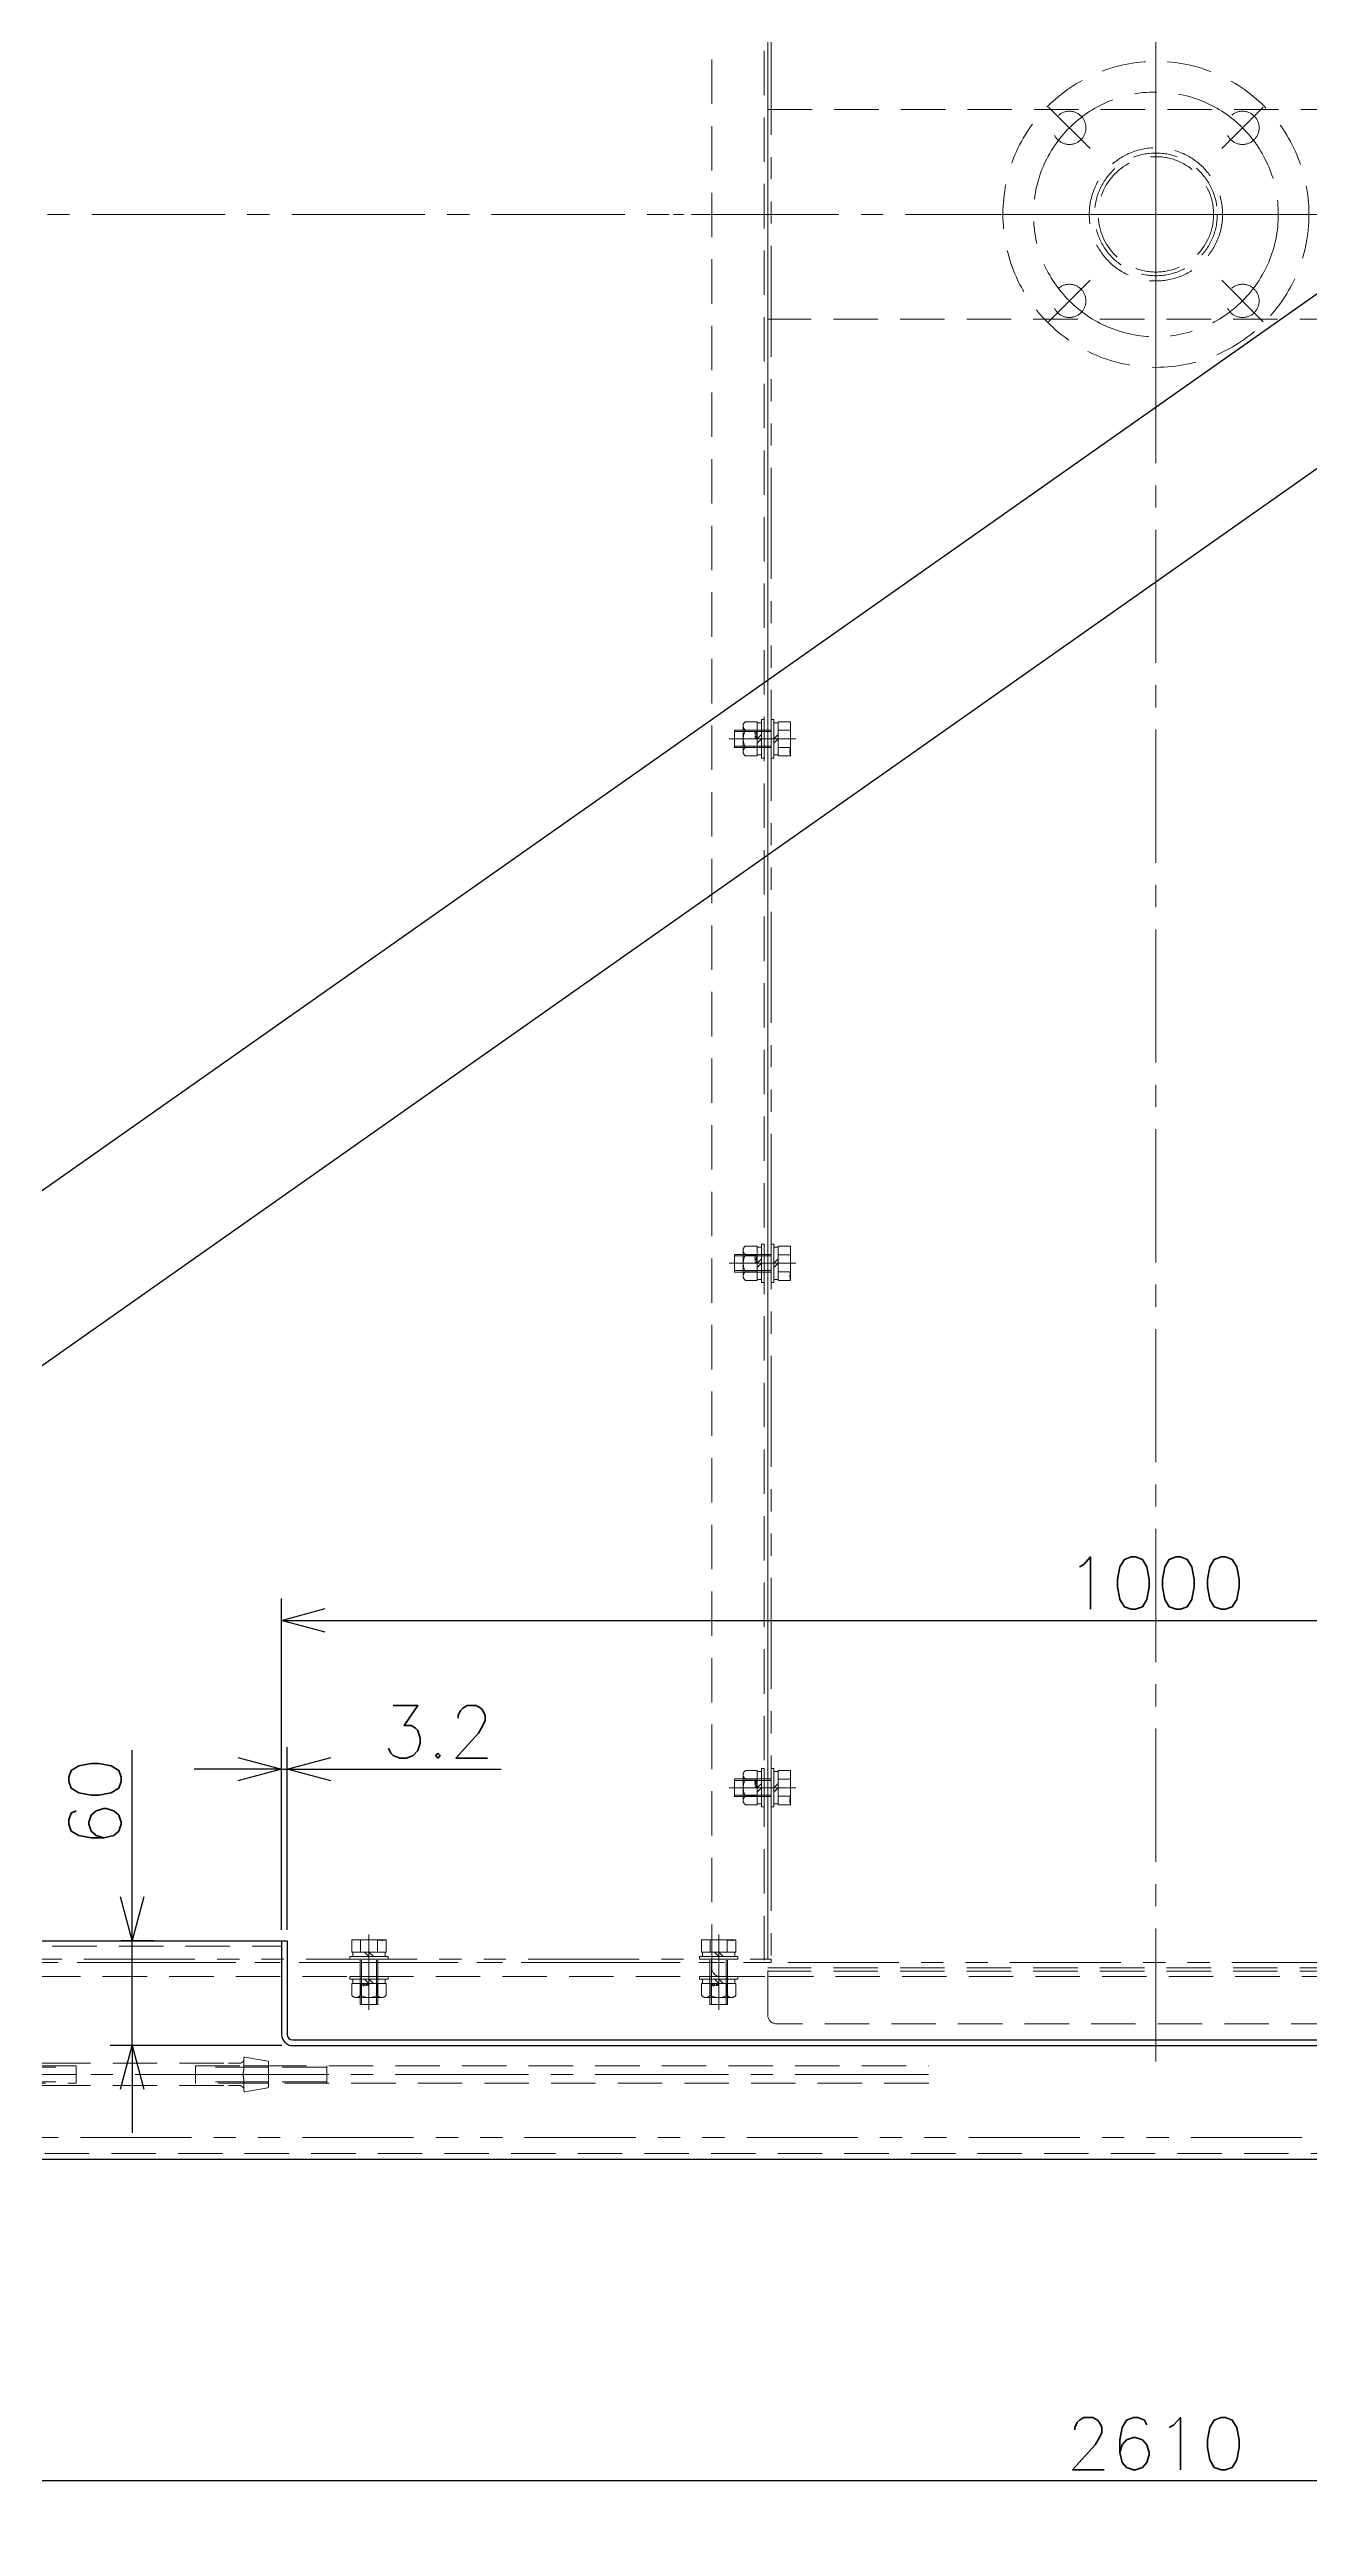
# Model space of a CAD drawing. Header units: millimetres. Extents: x -8731 to 85711, y -14522 to 31379.
# Drawn here: x 55784 to 56504, y 3425 to 4841 of the extents above; entities that cross this region are included whole.
import ezdxf
from ezdxf import colors
from ezdxf.entities.mleader import LeaderData, LeaderLine
from ezdxf.enums import TextEntityAlignment as Align
from ezdxf.math import Vec2, Vec3
from ezdxf.xclip import XClip

# ---------------------------------------------------------------- set-up
doc = ezdxf.new("R2010")
doc.units = ezdxf.units.MM
doc.header["$LTSCALE"] = 4
doc.header["$XCLIPFRAME"] = 0
doc.header["$PDMODE"] = 99
doc.header["$PDSIZE"] = 1
for name, pattern in [('CENTER2', [28.575, 19.05, -3.175, 3.175, -3.175]), ('HIDDEN', [9.525, 6.35, -3.175]), ('PHANTOM2', [31.75, 15.875, -3.175, 3.175, -3.175, 3.175, -3.175])]:
    doc.linetypes.add(name, pattern=pattern)
for name, color, linetype, lineweight in [('04_HIDDEN', 2, 'HIDDEN', 13), ('05_CENTER', 4, 'CENTER2', 13), ('06_PHANTOM', 2, 'PHANTOM2', 13), ('08_DIM', 3, 'Continuous', 13)]:
    doc.layers.add(name, color=color, linetype=linetype, lineweight=lineweight)
doc.layers.add('10_DRAFT', color=8, linetype='Continuous', lineweight=0, plot=False)
doc.styles.add('KSS_TXT', font='txt.shx', dxfattribs={"bigfont": 'extfont2.shx'})
doc.styles.add('KSS_TXT_L', font='txt.shx', dxfattribs={"height": 9, "bigfont": 'extfont2.shx'})
doc.styles.get("Standard").update_dxf_attribs({"font": 'txt.shx', "bigfont": 'extfont2.shx'})
doc.dimstyles.new('KSS_DIM', dxfattribs={"dimscale": 3, "dimtxt": 3, "dimasz": 2.5, "dimexe": 1.25, "dimexo": 0.625, "dimtad": 1, "dimdsep": 46, "dimtxsty": 'KSS_TXT', "dimblk": 'OPEN30', "dimcen": 0, "dimazin": 2, "dimtfac": 0.75, "dimtmove": 0, "dimatfit": 3, "dimldrblk": 'OPEN30', "dimfxl": 1, "dimtolj": 1, "dimarcsym": 0})

# ---------------------------------------------------------------- blocks, each defined once
blk = doc.blocks.new('A$C53D772FE_1_1_1')
at = {"color": 0}
for p, q in [((1030, 998), (1030, -998)), ((0, -1000), (1030, -1000)), ((2, -998), (1030, -998)), ((1030, -998), (1030, -1000))]:
    blk.add_line(p, q, dxfattribs=at)
at = {"layer": '04_HIDDEN'}
blk.add_line((1028, 998), (1028, -998), dxfattribs=at)
at = {"layer": '05_CENTER'}
for p, q in [((-44.3, 0), (1070.3, 0)), ((1020.4, -300), (1037.7, -300)), ((1020.4, -600), (1037.7, -600)), ((1020.4, -900), (1037.7, -900)), ((800, -1007.7), (800, -990.4)), ((1000, -1007.7), (1000, -990.4))]:
    blk.add_line(p, q, dxfattribs=at)
blk = doc.blocks.new('A$C3E9660DC_1_1_1')
at = {"color": 0}
for p, q in [((-222, -1030), (-222, 1030)), ((-254, 1003), (-254, -1003)), ((222, -1003), (-222, -1003)), ((-249, -1008), (-222, -1008)), ((217, -1035), (-217, -1035))]:
    blk.add_line(p, q, dxfattribs=at)
at = {"color": 3}
blk.add_lwpolyline([(-222, 60), (222, 60), (222, -60), (-222, -60)], close=True, dxfattribs=at)
at = {"color": 0}
blk.add_circle((0, 0), 33, dxfattribs=at)
for centre in [(-249, -1003), (-217, -1030)]:
    blk.add_arc(centre, 5, 180, 270, dxfattribs=at)
at = {"layer": '04_HIDDEN'}
for p, q in [((-224, 1008), (-224, -1008)), ((222, -1005), (-222, -1005))]:
    blk.add_line(p, q, dxfattribs=at)
for centre, radius in [((0, 0), 87.5), ((-49.5, 49.5), 9.5), ((49.5, 49.5), 9.5), ((0, 0), 38.1), ((0, 0), 35.1), ((-49.5, -49.5), 9.5), ((49.5, -49.5), 9.5)]:
    blk.add_circle(centre, radius, dxfattribs=at)
at = {"layer": '05_CENTER'}
for p, q in [((0, -1056.7), (0, 1056.7)), ((0, -97.2), (0, 97.2)), ((-37.6, 37.6), (-61.4, 61.4)), ((37.6, 37.6), (61.4, 61.4)), ((275.9, 0), (-275.9, 0)), ((97.2, 0), (-97.2, 0)), ((-37.6, -37.6), (-61.4, -61.4)), ((37.6, -37.6), (61.4, -61.4)), ((-214.3, -300), (-231.7, -300)), ((-214.3, -600), (-231.7, -600)), ((-214.3, -900), (-231.7, -900))]:
    blk.add_line(p, q, dxfattribs=at)
blk.add_circle((0, 0), 70, dxfattribs=at)
blk = doc.blocks.new('A$C7E374867_2_1')
at = {"color": 0}
for p, q in [((-11, 1.5), (11, 1.5)), ((-11, 1.5), (-11, 0)), ((-11, 0), (11, 0)), ((-9.8, 11), (9.8, 11)), ((-9.8, 4), (-9.8, 11)), ((9.8, 4), (-9.8, 4)), ((-9.3, 4), (-9.3, 1.5)), ((-4.9, 4), (-4.9, 11)), ((0, 1.5), (-2.5, 4)), ((0, 4), (2.5, 1.5)), ((4.9, 4), (4.9, 11)), ((9.2, 1.5), (9.2, 4)), ((9.8, 4), (9.8, 11)), ((11, 0), (11, 1.5))]:
    blk.add_line(p, q, dxfattribs=at)
at = {"color": 0, "linetype": 'HIDDEN'}
for p, q in [((-5, -26), (-5, 0)), ((-4.2, -26), (-4.2, 0)), ((4.2, -26), (4.2, 0)), ((5, -26), (5, 0)), ((-5, -26), (5, -26))]:
    blk.add_line(p, q, dxfattribs=at)
at = {"color": 0, "linetype": 'CENTER2'}
blk.add_line((0, -29), (0, 14), dxfattribs=at)
at = {"layer": '10_DRAFT', "style": 'KSS_TXT_L'}
blk.add_text('BT-M10x30L,SW,PW', height=0.3, dxfattribs=at).set_placement((5.1, 10.7))
blk = doc.blocks.new('M10Nza_1_1_1')
at = {"color": 0}
for p, q in [((-9.8, 4), (-9.8, 10.7)), ((-9.8, 4), (9.8, 4)), ((-9.2, 1.5), (-9.2, 4)), ((-7.3, 12), (7.4, 12)), ((-4.9, 4), (-4.9, 10.7)), ((0, 1.5), (-2.5, 4)), ((0, 4), (2.5, 1.5)), ((4.9, 10.7), (4.9, 4)), ((9.2, 4), (9.2, 1.5)), ((9.8, 10.7), (9.8, 4))]:
    blk.add_line(p, q, dxfattribs=at)
at = {"color": 0, "linetype": 'CENTER2'}
blk.add_line((0, 12), (0, 0), dxfattribs=at)
at = {"color": 0}
blk.add_lwpolyline([(-11, 1.5), (11, 1.5), (11, 0), (-11, 0)], close=True, dxfattribs=at)
for centre, radius, start, end in [((-7.3, 9.1), 2.94, 33.626, 146.374), ((0, 2.2), 9.8, 60, 120), ((7.4, 9.1), 2.94, 33.626, 146.374)]:
    blk.add_arc(centre, radius, start, end, dxfattribs=at)
at = {"layer": '10_DRAFT', "style": 'KSS_TXT'}
blk.add_text('M10', height=1.25, dxfattribs=at).set_placement((0.3, 4.1))
blk = doc.blocks.new('A$C7AFA21F4_1_1_1')
at = {"color": 0}
for p, q in [((-11, 1.5), (11, 1.5)), ((-11, 1.5), (-11, 0)), ((-11, 0), (11, 0)), ((-9.8, 11), (9.8, 11)), ((-9.8, 4), (-9.8, 11)), ((9.8, 4), (-9.8, 4)), ((-9.2, 4), (-9.2, 1.5)), ((-4.9, 4), (-4.9, 11)), ((0, 1.5), (-2.5, 4)), ((0, 4), (2.5, 1.5)), ((4.9, 4), (4.9, 11)), ((9.2, 1.5), (9.2, 4)), ((9.8, 4), (9.8, 11)), ((11, 0), (11, 1.5))]:
    blk.add_line(p, q, dxfattribs=at)
at = {"color": 0, "linetype": 'HIDDEN'}
for p, q in [((-5, -21), (-5, 0)), ((-4.2, -21), (-4.2, 0)), ((4.2, -21), (4.2, 0)), ((5, -21), (5, 0)), ((-5, -21), (5, -21))]:
    blk.add_line(p, q, dxfattribs=at)
at = {"color": 0, "linetype": 'CENTER2'}
blk.add_line((0, -24), (0, 14), dxfattribs=at)
at = {"layer": '10_DRAFT', "style": 'KSS_TXT_L'}
blk.add_text('BT-M10x25L,SW,PW', height=0.3, dxfattribs=at).set_placement((5.1, 10.7))
blk = doc.blocks.new('A$C020300C3_1')
for name, p in [('A$C53D772FE_1_1_1', (-1250, 0)), ('A$C7E374867_2_1', (-450, -998)), ('A$C7E374867_2_1', (-250, -998))]:
    blk.add_blockref(name, p)
at = {"rotation": 270}
for p in [(-220, -300), (-220, -600), (-220, -900)]:
    blk.add_blockref('A$C7AFA21F4_1_1_1', p, dxfattribs=at)
at = {"layer": '04_HIDDEN'}
blk.add_blockref('A$C3E9660DC_1_1_1', (0, 0), dxfattribs=at)
for p, rotation in [((-224, -300), 90), ((-224, -600), 90), ((-224, -900), 90), ((-450, -1008), 180), ((-250, -1008), 180)]:
    blk.add_blockref('M10Nza_1_1_1', p, dxfattribs=dict(at, rotation=rotation))
blk = doc.blocks.new('_Open30')
at = {"color": 0, "linetype": 'ByBlock', "lineweight": -2}
for p, q in [((-1, 0.268), (0, 0)), ((0, 0), (-1, -0.268)), ((0, 0), (-1, 0))]:
    blk.add_line(p, q, dxfattribs=at)
blk = doc.blocks.new('*D868')
at = {"layer": '08_DIM', "color": 0, "lineweight": -2, "transparency": 16777216}
for p, q in [((55831.1, 3759.7), (55831.1, 3868.6)), ((55831.1, 3784.7), (55831.1, 3809.7)), ((55824.9, 3759.7), (55843.6, 3759.7)), ((55831.1, 3699.7), (55831.1, 3759.7)), ((55916.7, 3699.7), (55818.6, 3699.7)), ((55831.1, 3674.7), (55831.1, 3649.7))]:
    blk.add_line(p, q, dxfattribs=at)
at = {"layer": 'Defpoints', "color": 0, "transparency": 16777216}
for p in [(55818.6, 3759.7), (55831.1, 3759.7), (55922.9, 3699.7)]:
    blk.add_point(p, dxfattribs=at)
at = {"layer": '08_DIM', "color": 0, "lineweight": -2, "transparency": 16777216, "xscale": 25, "yscale": 25, "zscale": 25}
for p, rotation in [((55831.1, 3759.7), 270), ((55831.1, 3699.7), 90)]:
    blk.add_blockref('_Open30', p, dxfattribs=dict(at, rotation=rotation))
at = {"layer": '08_DIM', "color": 0, "transparency": 16777216, "insert": (55809.9, 3839.1), "char_height": 30, "attachment_point": 5, "rotation": 90, "style": 'KSS_TXT'}
blk.add_mtext('\\A1;60', dxfattribs=at)
blk = doc.blocks.new('*D869')
at = {"layer": '08_DIM', "color": 0, "lineweight": -2, "transparency": 16777216}
for p, q in [((55916.5, 3765.9), (55916.5, 3955.4)), ((56916.5, 3765.9), (56916.5, 3955.4)), ((55941.5, 3942.9), (56891.5, 3942.9))]:
    blk.add_line(p, q, dxfattribs=at)
at = {"layer": 'Defpoints', "color": 0, "transparency": 16777216}
for p in [(56916.5, 3942.9), (55916.5, 3759.7), (56916.5, 3759.7)]:
    blk.add_point(p, dxfattribs=at)
at = {"layer": '08_DIM', "color": 0, "lineweight": -2, "transparency": 16777216, "xscale": 25, "yscale": 25, "zscale": 25, "rotation": 180}
blk.add_blockref('_Open30', (55916.5, 3942.9), dxfattribs=at)
at = {"layer": '08_DIM', "color": 0, "lineweight": -2, "transparency": 16777216, "xscale": 25, "yscale": 25, "zscale": 25}
blk.add_blockref('_Open30', (56916.5, 3942.9), dxfattribs=at)
at = {"layer": '08_DIM', "color": 0, "transparency": 16777216, "insert": (56416.5, 3964.2), "char_height": 30, "attachment_point": 5, "style": 'KSS_TXT'}
blk.add_mtext('\\A1;1000', dxfattribs=at)
blk = doc.blocks.new('*D1109')
at = {"layer": '08_DIM', "color": 0, "lineweight": -2, "transparency": 16777216}
for p, q in [((55111.5, 3661.9), (55111.5, 3438.1)), ((57721.5, 3661.9), (57721.5, 3438.1)), ((57696.5, 3450.6), (55136.5, 3450.6))]:
    blk.add_line(p, q, dxfattribs=at)
at = {"layer": 'Defpoints', "color": 0, "transparency": 16777216}
for p in [(55111.5, 3668.2), (57721.5, 3668.2), (55111.5, 3450.6)]:
    blk.add_point(p, dxfattribs=at)
at = {"layer": '08_DIM', "color": 0, "lineweight": -2, "transparency": 16777216, "xscale": 25, "yscale": 25, "zscale": 25, "rotation": 180}
blk.add_blockref('_Open30', (55111.5, 3450.6), dxfattribs=at)
at = {"layer": '08_DIM', "color": 0, "lineweight": -2, "transparency": 16777216, "xscale": 25, "yscale": 25, "zscale": 25}
blk.add_blockref('_Open30', (57721.5, 3450.6), dxfattribs=at)
at = {"layer": '08_DIM', "color": 0, "transparency": 16777216, "insert": (56416.5, 3471.9), "char_height": 30, "attachment_point": 5, "style": 'KSS_TXT'}
blk.add_mtext('\\A1;2610', dxfattribs=at)
blk = doc.blocks.new('*D1135')
at = {"layer": '08_DIM', "color": 0, "lineweight": -2, "transparency": 16777216}
for p, q in [((55916.5, 3765.9), (55916.5, 3870.3)), ((55919.7, 3765.9), (55919.7, 3870.3)), ((55891.5, 3857.8), (55866.5, 3857.8)), ((55916.5, 3857.8), (55919.7, 3857.8)), ((55944.7, 3857.8), (56042.2, 3857.8))]:
    blk.add_line(p, q, dxfattribs=at)
at = {"layer": 'Defpoints', "color": 0, "transparency": 16777216}
for p in [(55919.7, 3857.8), (55916.5, 3759.7), (55919.7, 3759.7)]:
    blk.add_point(p, dxfattribs=at)
at = {"layer": '08_DIM', "color": 0, "lineweight": -2, "transparency": 16777216, "xscale": 25, "yscale": 25, "zscale": 25}
blk.add_blockref('_Open30', (55916.5, 3857.8), dxfattribs=at)
at = {"layer": '08_DIM', "color": 0, "lineweight": -2, "transparency": 16777216, "xscale": 25, "yscale": 25, "zscale": 25, "rotation": 180}
blk.add_blockref('_Open30', (55919.7, 3857.8), dxfattribs=at)
at = {"layer": '08_DIM', "color": 0, "transparency": 16777216, "insert": (56006, 3879.1), "char_height": 30, "attachment_point": 5, "style": 'KSS_TXT'}
blk.add_mtext('\\A1;3.2', dxfattribs=at)
blk = doc.blocks.new('A$C5A047AA4_1')
at = {"color": 0}
for p, q in [((805, 67.5), (805, 13.9)), ((808.2, 67.5), (808.2, 13.9)), ((811.4, 10.7), (1798.6, 10.7)), ((811.4, 7.5), (1798.6, 7.5))]:
    blk.add_line(p, q, dxfattribs=at)
blk.add_lwpolyline([(-57.5, -57.5), (2667.5, -57.5), (2667.5, 2167.5), (-57.5, 2167.5)], close=True, dxfattribs=at)
blk.add_lwpolyline([(808.2, 2042.5), (67.5, 2042.5), (67.5, 67.5), (808.2, 67.5)], dxfattribs=at)
for radius in [6.4, 3.2]:
    blk.add_arc((811.4, 13.9), radius, 180, 270, dxfattribs=at)
at = {"layer": '04_HIDDEN'}
blk.add_lwpolyline([(-54.3, -54.3), (2664.3, -54.3), (2664.3, 2164.3), (-54.3, 2164.3)], close=True, dxfattribs=at)
blk.add_lwpolyline([(805, 2045.7), (64.3, 2045.7), (64.3, 64.3), (805, 64.3)], dxfattribs=at)
blk = doc.blocks.new('A$C05F74AA8')
at = {"color": 0}
blk.add_lwpolyline([(55, -45), (2555, -45), (2555, 55), (55, 55)], close=True, dxfattribs=at)
at = {"layer": '04_HIDDEN'}
blk.add_line((55, 47), (2555, 47), dxfattribs=at)
at = {"layer": '05_CENTER'}
for p, q in [((855, 63.9), (855, 37.9)), ((1055, 63.9), (1055, 37.9))]:
    blk.add_line(p, q, dxfattribs=at)
blk = doc.blocks.new('A$C32090A99_1')
at = {"color": 0}
for p, q in [((-35, 5), (-35, -5)), ((-35, 4.2), (40, 4.2)), ((-35, -4.2), (40, -4.2))]:
    blk.add_line(p, q, dxfattribs=at)
blk.add_lwpolyline([(-460, 5), (40, 5), (40, -5), (-460, -5)], close=True, dxfattribs=at)
blk.add_lwpolyline([(-532.5, -5), (-423.5, -5), (-423.5, -9.5), (-532.5, -9.5)], close=True)
at = {"layer": '05_CENTER', "color": 0}
for p, q in [((-502, -15.2), (-502, 0.6)), ((40, 0), (-465.1, 0))]:
    blk.add_line(p, q, dxfattribs=at)
at = {"layer": '10_DRAFT'}
blk.add_line((0, 5), (0, -5), dxfattribs=at)
blk = doc.blocks.new('M10b_1')
at = {"color": 0}
for p, q in [((0, -7.1), (0, 7.1)), ((0.4, 7.6), (13.4, 9.9)), ((14, 9.4), (14, 8.5)), ((14, 3.6), (14, 3.9)), ((15.9, 6.4), (17.1, 6.4)), ((22.9, 6.4), (17.1, 6.4)), ((22.9, 6.4), (127.1, 6.4)), ((127.1, 6.4), (132.9, 6.4)), ((132.9, 6.4), (134.1, 6.4)), ((136, 8.5), (136, 9.4)), ((136, 3.9), (136, 3.6)), ((149.6, 7.6), (136.6, 9.9)), ((150, 7.1), (150, -7.1)), ((0.4, -7.6), (13.4, -9.9)), ((14, -3.9), (14, -3.6)), ((14, -8.5), (14, -9.4)), ((15.9, -6.5), (17.1, -6.5)), ((17.1, -6.5), (22.9, -6.5)), ((17.1, -6.5), (22.9, -6.5)), ((22.9, -6.5), (127.1, -6.5)), ((132.9, -6.5), (127.1, -6.5)), ((132.9, -6.5), (134.1, -6.5)), ((136, -3.6), (136, -3.9)), ((136, -9.4), (136, -8.5)), ((149.6, -7.6), (136.6, -9.9))]:
    blk.add_line(p, q, dxfattribs=at)
for centre, start, end in [((0.5, 7.1), 100, 180), ((13.5, 9.4), 0, 100), ((136.5, 9.4), 80, 180), ((149.5, 7.1), 0, 80), ((0.5, -7.1), 180, 260), ((13.5, -9.4), 260, 0), ((136.5, -9.4), 180, 280), ((149.5, -7.1), 280, 0)]:
    blk.add_arc(centre, 0.5, start, end, dxfattribs=at)
for points, knots in [([(14, 8.5), (14, 8.4), (14, 8.3), (14.1, 8.1), (14.1, 8), (14.2, 7.8), (14.3, 7.7), (14.5, 7.4), (14.7, 7.3), (15, 7), (15.1, 6.9), (15.3, 6.8)], [0, 0, 0, 0, 0.0862506, 0.0862506, 0.1725013, 0.1725013, 0.2587519, 0.2587519, 0.3450026, 0.3450026, 0.4312532, 0.4312532, 0.4312532, 0.4312532]), ([(14, 3.9), (14, 5), (14, 6), (14, 7.5), (14, 8), (14, 8.5)], [0, 0, 0, 0, 0.3037056, 0.3037056, 0.5032238, 0.5032238, 0.5032238, 0.5032238]), ([(14, -3.6), (14, -3.6), (14, -3.5), (14, -3.3), (14, -3.1), (14.1, -2.6), (14.2, -2.1), (14.4, -1.1), (14.5, -0.5), (14.5, 0), (14.5, 0.5), (14.4, 1.1), (14.2, 2.1), (14.1, 2.6), (14, 3.1), (14, 3.3), (14, 3.5), (14, 3.6), (14, 3.6)], [4.4428625, 4.4428625, 4.4428625, 4.4428625, 4.4745429, 4.4745429, 4.5476961, 4.5476961, 4.7070575, 4.7070575, 4.8664189, 4.8664189, 4.8664189, 5.0257804, 5.0257804, 5.1851418, 5.1851418, 5.2582949, 5.2582949, 5.2899754, 5.2899754, 5.2899754, 5.2899754]), ([(15.3, 6.8), (15.4, 6.7), (15.5, 6.6), (15.7, 6.5), (15.8, 6.5), (15.9, 6.5), (16, 6.5), (16, 6.4)], [-0.5898009, -0.5898009, -0.5898009, -0.5898009, -0.5284975, -0.5284975, -0.4671942, -0.4671942, -0.4074146, -0.4074146, -0.4074146, -0.4074146]), ([(16, 6.4), (16, 6.5), (16, 6.5), (15.9, 6.5), (15.8, 6.5), (15.7, 6.5), (15.6, 6.6), (15.4, 6.7), (15.4, 6.7), (15.3, 6.8)], [-0.4016766, -0.4016766, -0.4016766, -0.4016766, -0.3777034, -0.3777034, -0.316343, -0.316343, -0.2549827, -0.2549827, -0.219037, -0.219037, -0.219037, -0.219037]), ([(134.7, 6.8), (134.6, 6.7), (134.5, 6.6), (134.3, 6.5), (134.2, 6.5), (134.1, 6.5), (134, 6.5), (134, 6.4)], [-0.5898009, -0.5898009, -0.5898009, -0.5898009, -0.5284975, -0.5284975, -0.4671942, -0.4671942, -0.4074146, -0.4074146, -0.4074146, -0.4074146]), ([(134.7, 6.8), (134.9, 6.9), (135, 7), (135.3, 7.3), (135.5, 7.4), (135.7, 7.7), (135.8, 7.8), (135.9, 8), (135.9, 8.1), (136, 8.3), (136, 8.4), (136, 8.5)], [0.2796978, 0.2796978, 0.2796978, 0.2796978, 0.3659485, 0.3659485, 0.4521991, 0.4521991, 0.5384497, 0.5384497, 0.6247004, 0.6247004, 0.710951, 0.710951, 0.710951, 0.710951]), ([(136, 3.6), (136, 3.6), (136, 3.5), (136, 3.3), (136, 3.1), (135.9, 2.6), (135.8, 2.1), (135.6, 1.1), (135.5, 0.5), (135.5, -0.5), (135.6, -1.1), (135.8, -2.1), (135.9, -2.6), (136, -3.1), (136, -3.3), (136, -3.5), (136, -3.6), (136, -3.6)], [2.009653, 2.009653, 2.009653, 2.009653, 2.0413335, 2.0413335, 2.1144866, 2.1144866, 2.273848, 2.273848, 2.4332095, 2.4332095, 2.5925709, 2.5925709, 2.7519323, 2.7519323, 2.8250855, 2.8250855, 2.8567659, 2.8567659, 2.8567659, 2.8567659]), ([(136, 8.5), (136, 7.9), (136, 7.3), (136, 5.8), (136, 4.9), (136, 3.9)], [0, 0, 0, 0, 0.231406, 0.231406, 0.5032282, 0.5032282, 0.5032282, 0.5032282]), ([(14, -8.5), (14, -7.9), (14, -7.3), (14, -5.8), (14, -4.9), (14, -3.9)], [0, 0, 0, 0, 0.231406, 0.231406, 0.5032282, 0.5032282, 0.5032282, 0.5032282]), ([(15.3, -6.8), (15.1, -6.9), (15, -7), (14.7, -7.3), (14.5, -7.4), (14.3, -7.7), (14.2, -7.8), (14.1, -8), (14.1, -8.1), (14, -8.3), (14, -8.4), (14, -8.5)], [0.2796978, 0.2796978, 0.2796978, 0.2796978, 0.3659485, 0.3659485, 0.4521991, 0.4521991, 0.5384497, 0.5384497, 0.6247004, 0.6247004, 0.710951, 0.710951, 0.710951, 0.710951]), ([(15.3, -6.8), (15.4, -6.7), (15.5, -6.6), (15.7, -6.5), (15.8, -6.5), (15.9, -6.5), (16, -6.5), (16, -6.5)], [-0.5898009, -0.5898009, -0.5898009, -0.5898009, -0.5284975, -0.5284975, -0.4671942, -0.4671942, -0.4074146, -0.4074146, -0.4074146, -0.4074146]), ([(134, -6.5), (134, -6.5), (134, -6.5), (134.1, -6.5), (134.2, -6.5), (134.3, -6.5), (134.4, -6.6), (134.6, -6.7), (134.6, -6.7), (134.7, -6.8)], [-0.4016766, -0.4016766, -0.4016766, -0.4016766, -0.3777034, -0.3777034, -0.316343, -0.316343, -0.2549827, -0.2549827, -0.219037, -0.219037, -0.219037, -0.219037]), ([(134.7, -6.8), (134.6, -6.7), (134.5, -6.6), (134.3, -6.5), (134.2, -6.5), (134.1, -6.5), (134, -6.5), (134, -6.5)], [-0.5898009, -0.5898009, -0.5898009, -0.5898009, -0.5284975, -0.5284975, -0.4671942, -0.4671942, -0.4074146, -0.4074146, -0.4074146, -0.4074146]), ([(136, -8.5), (136, -8.4), (136, -8.3), (135.9, -8.1), (135.9, -8), (135.8, -7.8), (135.7, -7.7), (135.5, -7.4), (135.3, -7.3), (135, -7), (134.9, -6.9), (134.7, -6.8)], [0, 0, 0, 0, 0.0862506, 0.0862506, 0.1725013, 0.1725013, 0.2587519, 0.2587519, 0.3450026, 0.3450026, 0.4312532, 0.4312532, 0.4312532, 0.4312532]), ([(136, -3.9), (136, -5), (136, -6), (136, -7.5), (136, -8), (136, -8.5)], [0, 0, 0, 0, 0.3037056, 0.3037056, 0.5032238, 0.5032238, 0.5032238, 0.5032238])]:
    blk.add_open_spline(points, degree=3, knots=knots, dxfattribs=at)
for points in [[(14, 8.5), (14, 8.5), (14, 8.5), (14, 8.5)], [(136, 8.5), (136, 8.5), (136, 8.5), (136, 8.5)], [(14, -8.5), (14, -8.5), (14, -8.5), (14, -8.5)], [(136, -8.5), (136, -8.5), (136, -8.5), (136, -8.5)]]:
    blk.add_open_spline(points, degree=3, dxfattribs=at)
at = {"layer": '04_HIDDEN', "color": 0}
for p, q in [((14, 5), (0, 5)), ((14, 4.2), (0, 4.2)), ((135.5, 4.2), (150, 4.2)), ((136, 5), (150, 5)), ((0, -4.2), (14, -4.2)), ((0, -5), (14, -5)), ((136, -4.2), (150, -4.2)), ((136, -5), (150, -5))]:
    blk.add_line(p, q, dxfattribs=at)
at = {"layer": '05_CENTER', "color": 0}
blk.add_line((150, 0), (0, 0), dxfattribs=at)
blk = doc.blocks.new('A$C1421197A_1')
at = {"color": 0}
for p, q in [((84, 5), (84, -5)), ((84, 4.2), (159, 4.2)), ((84, -4.2), (159, -4.2))]:
    blk.add_line(p, q, dxfattribs=at)
blk.add_lwpolyline([(-1606, 5), (159, 5), (159, -5), (-1606, -5)], close=True, dxfattribs=at)
blk.add_lwpolyline([(-1678.5, -5), (-1569.5, -5), (-1569.5, -9.5), (-1678.5, -9.5)], close=True)
at = {"layer": '05_CENTER', "color": 0}
for p, q in [((-1648, -15.2), (-1648, 0.6)), ((159, 0), (-1611.1, 0))]:
    blk.add_line(p, q, dxfattribs=at)
at = {"layer": '10_DRAFT'}
blk.add_line((117.3, 5), (117.3, -5), dxfattribs=at)
blk = doc.blocks.new('A$C5FD30C07_1')
for name in ['A$C32090A99_1', 'M10b_1']:
    blk.add_blockref(name, (502, 9.5))
at = {"xscale": -1}
blk.add_blockref('A$C1421197A_1', (769.3, 9.5), dxfattribs=at)
blk = doc.blocks.new('AM_BALLOON1')
at = {"transparency": 16777216}
blk.add_circle((0, 0), 5, dxfattribs=at)
blk.add_attdef('B_NUMBER', text='', height=3, dxfattribs=at).set_placement((0, 0), align=Align.MIDDLE_CENTER)
blk = doc.blocks.new('_OPEN')
at = {"color": 0, "linetype": 'ByBlock'}
for p, q in [((-1, 0.167), (0, 0)), ((0, 0), (-1, -0.167)), ((0, 0), (-1, 0))]:
    blk.add_line(p, q, dxfattribs=at)

msp = doc.modelspace()

# ---------------------------------------------------------------- linework, layer by layer
at = {"color": 1}
for p, q in [((58682.99699, 6232.12579), (50400.98839, 402.92779)), ((58682.99699, 6132.12579), (50543.0664, 402.92779))]:
    msp.add_line(p, q, dxfattribs=at)

# ---------------------------------------------------------------- block references
msp.add_blockref('A$C5A047AA4_1', (55111.54531, 3692.15413))
at = {"layer": '04_HIDDEN'}
ref = msp.add_blockref('A$C5FD30C07_1', (55257.0453, 3692.65413), dxfattribs=dict(at, xscale=-1, rotation=180))
XClip(ref).set_block_clipping_path([(-67.7529287265, -20.0837893605), (1029.5593081828, 42.2527154815)])
at = {"layer": '06_PHANTOM'}
for name, p in [('A$C05F74AA8', (55111.54531, 3692.15413)), ('A$C020300C3_1', (56416.54531, 4747.15413))]:
    msp.add_blockref(name, p, dxfattribs=at)

# ---------------------------------------------------------------- dimensions: what is measured, and where the dimension line sits
at = {"layer": '08_DIM'}
for base, p1, p2, picture, middle in [((56916.54531, 3942.93411), (55916.54531, 3759.65413), (56916.54531, 3759.65413), '*D869', (56416.54531, 3964.18411)), ((55919.74531, 3857.81636), (55916.54531, 3759.65413), (55919.74531, 3759.65413), '*D1135', (56005.99531, 3879.06636)), ((55111.54531, 3450.60526), (57721.54531, 3668.17764), (55111.54531, 3668.17764), '*D1109', (56416.54531, 3471.85526))]:
    dim = msp.add_linear_dim(base=base, p1=p1, p2=p2, dimstyle='KSS_DIM', override={"dimscale": 10}, dxfattribs=at)
    dim.commit()
    dim.dimension.update_dxf_attribs({"geometry": picture, "text_midpoint": middle})
dim = msp.add_linear_dim(base=(55831.14266, 3759.65413), p1=(55922.94531, 3699.65413), p2=(55818.64266, 3759.65413), angle=90, dimstyle='KSS_DIM', override={"dimscale": 10}, dxfattribs=at)
dim.commit()
dim.dimension.update_dxf_attribs({"geometry": '*D868', "text_midpoint": (55831.14266, 3839.1333), "dimtype": 160})

# ---------------------------------------------------------------- leaders
ml = msp.add_multileader_block('Standard', dxfattribs=at)
ml.set_content('AM_BALLOON1', color=256, scale=15)
ml.set_attribute('B_NUMBER', 'D', width=0)
ml.set_leader_properties(color=256, linetype='ByLayer', lineweight=-1)
ml.set_arrow_properties(name='OPEN')
ml.build(insert=Vec2(0, 0))
ml.multileader.update_dxf_attribs({"leader_type": 0, "has_dogleg": 0, "text_right_attachment_type": 6, "dogleg_length": 0, "arrow_head_size": 30, "scale": 15, "block_connection_type": 1})
ctx = ml.context
ctx.base_point, ctx.scale, ctx.char_height, ctx.arrow_head_size, ctx.landing_gap_size, ctx.plane_origin = Vec3(71378.15101, 6803.23474), 15, 60, 30, 30, Vec3(71378.15101, 6803.23474)
ctx.right_attachment, ctx.attachment_type = 6, 1
notes = []
notes.append((ctx, [(0, (0, 0, 0), (0, 0), (1, 0), 1, [])]))
ctx.block.insert = Vec3(71378.15101, 6803.23474)
ml = msp.add_multileader_block('Standard', dxfattribs=at)
ml.set_content('AM_BALLOON1', color=256, scale=15)
ml.set_attribute('B_NUMBER', 'A', width=0)
ml.set_leader_properties(color=256, linetype='ByLayer', lineweight=-1)
ml.set_arrow_properties(name='OPEN')
ml.build(insert=Vec2(0, 0))
ml.multileader.update_dxf_attribs({"leader_type": 0, "has_dogleg": 0, "text_right_attachment_type": 6, "dogleg_length": 0, "arrow_head_size": 30, "scale": 15, "block_connection_type": 1})
ctx = ml.context
ctx.base_point, ctx.scale, ctx.char_height, ctx.arrow_head_size, ctx.landing_gap_size, ctx.plane_origin = Vec3(74152.51725, 3585.67818), 15, 60, 30, 30, Vec3(74152.51725, 3585.67818)
ctx.right_attachment, ctx.attachment_type = 6, 1
notes.append((ctx, [(0, (0, 0, 0), (0, 0), (1, 0), 1, [])]))
ctx.block.insert = Vec3(74152.51725, 3585.67818)
for ctx, leaders in notes:
    for number, flags, end, landing, length, lines in leaders:
        leader = LeaderData()
        leader.index, (leader.has_last_leader_line, leader.has_dogleg_vector, leader.attachment_direction) = number, flags
        leader.last_leader_point, leader.dogleg_vector, leader.dogleg_length = Vec3(end), Vec3(landing), length
        for number, points, colour, breaks in lines:
            line = LeaderLine()
            line.index, line.vertices, line.color, line.breaks = number, Vec3.list(points), colors.encode_raw_color(colour), breaks
            leader.lines.append(line)
        ctx.leaders.append(leader)

doc.saveas('drawing.dxf')
